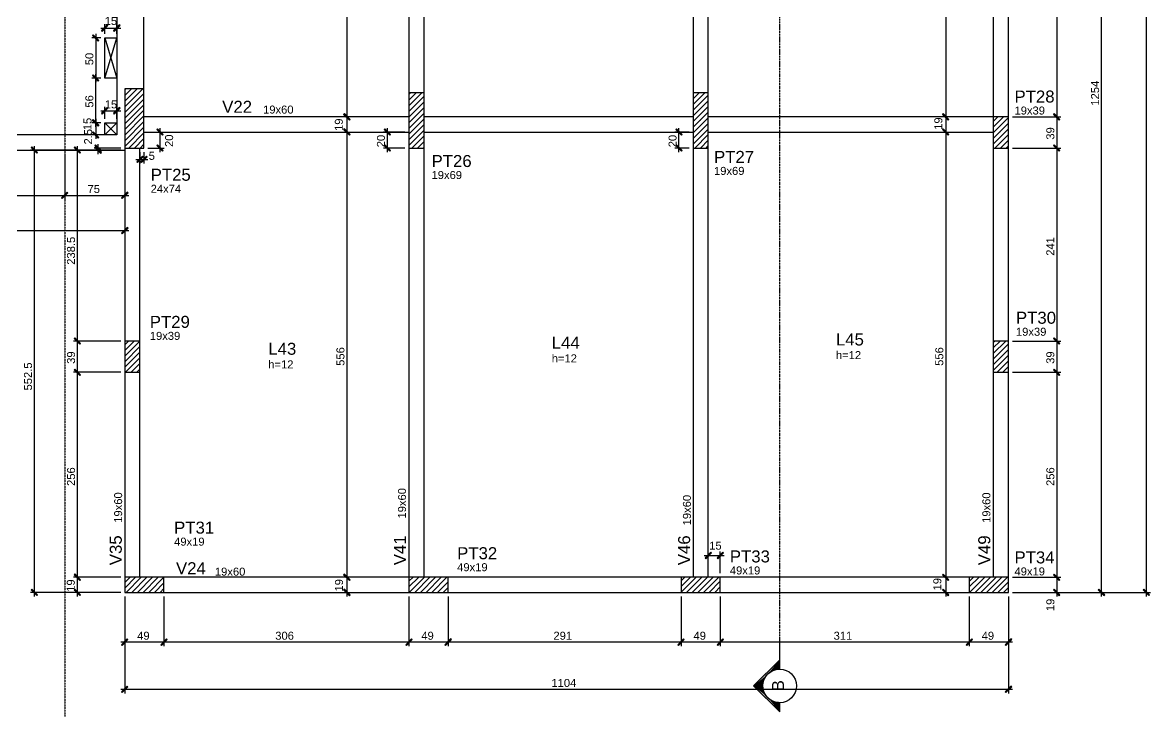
# Model space of a CAD drawing. Extents: x -1789 to 4156, y -3064 to 1391.
# Drawn here: x -84 to 1325, y -2240 to -1373 of the extents above; entities that cross this region are included whole.
import ezdxf

# ---------------------------------------------------------------- set-up
doc = ezdxf.new("R2010")
doc.units = 0
doc.linetypes.add('ESTILO_TQS_0003', pattern=[0.92, 0.3, -0.15, 0.02, -0.15, 0.3])
doc.linetypes.add('ESTILO_TQS_0004', pattern=[1.09, 0.3, -0.15, 0.02, -0.15, 0.02, -0.15, 0.3])
for name, color, linetype in [('1', 1, 'CONTINUOUS'), ('2', 2, 'CONTINUOUS'), ('3', 3, 'CONTINUOUS'), ('4', 4, 'CONTINUOUS'), ('5', 5, 'CONTINUOUS'), ('8', 8, 'CONTINUOUS')]:
    doc.layers.add(name, color=color, linetype=linetype)
doc.styles.add('TQS_ARIAL', font='arial.ttf')

msp = doc.modelspace()

# ---------------------------------------------------------------- linework, layer by layer
at = {"layer": '1', "linetype": 'Continuous'}
for p, q in [((1320.33215, -2090.2197), (1320.33215, 918.2804)), ((1069.5608, -732.7196), (1069.5608, -1496.2196)), ((1264.17045, -2090.2197), (1264.17045, -826.2196)), ((321.42245, -870.2197), (321.42245, -1496.2196)), ((1208.2869, -1210.2195), (1208.2869, -1496.2197)), ((14.0036, -1380.4586), (39.0036, -1380.4586)), ((19.0036, -1387.7196), (19.0036, -1375.4586)), ((34.0036, -1387.7196), (34.0036, -1375.4586)), ((14.0036, -1392.7196), (2.74415, -1392.7196)), ((7.74415, -1387.7196), (7.74415, -1447.7196)), ((19.0036, -1442.7196), (34.0036, -1392.7196)), ((19.0036, -1392.7196), (34.0036, -1442.7196)), ((14.0036, -1442.7196), (2.74415, -1442.7196)), ((14.0036, -1442.7196), (2.74415, -1442.7196)), ((7.74415, -1503.7196), (7.74415, -1437.7196)), ((19.0036, -1493.7196), (19.0036, -1478.73725)), ((34.0036, -1493.7196), (34.0036, -1478.73725)), ((14.0036, -1483.73725), (39.0036, -1483.73725)), ((56.0036, -1493.2196), (56.0036, -1493.2196)), ((321.42245, -1486.2196), (321.42245, -1515.2196)), ((1069.5608, -1486.2196), (1069.5608, -1515.2196)), ((1153.0036, -1491.2197), (1213.2869, -1491.2197)), ((1153.0036, -1491.2197), (1213.2869, -1491.2197)), ((1208.2869, -1486.2197), (1208.2869, -1535.2197)), ((14.0036, -1498.7196), (2.74415, -1498.7196)), ((14.0036, -1498.7196), (2.74415, -1498.7196)), ((7.74415, -1493.7196), (7.74415, -1518.7196)), ((34.0036, -1513.7196), (19.0036, -1498.7196)), ((19.0036, -1513.7196), (34.0036, -1498.7196)), ((88.06575, -1535.2196), (88.06575, -1505.2196)), ((321.42245, -1505.2196), (321.42245, -2071.2197)), ((372.04455, -1535.2197), (372.04455, -1505.2196)), ((408.5036, -1495.7197), (408.5036, -1495.7197)), ((736.35535, -1535.2197), (736.35535, -1505.2196)), ((763.5036, -1495.7197), (763.5036, -1495.7197)), ((1069.5608, -1505.2196), (1069.5608, -2071.2197)), ((14.0036, -1513.7196), (2.74415, -1513.7196)), ((73.0036, -1510.2196), (93.06575, -1510.2196)), ((394.0036, -1510.2196), (367.04455, -1510.2196)), ((749.0036, -1510.2196), (731.35535, -1510.2196)), ((1138.5036, -1510.7197), (1138.5036, -1510.7197)), ((39.0036, -1532.7196), (-73.90365, -1532.7196)), ((-68.90365, -2090.2197), (-68.90365, -1527.7196)), ((39.0036, -1532.7196), (-20.12275, -1532.7196)), ((-15.12275, -1776.2196), (-15.12275, -1527.7196)), ((39.0036, -1530.2196), (5.7582, -1530.2196)), ((39.0036, -1532.7196), (5.7582, -1532.7196)), ((10.7582, -1537.7196), (10.7582, -1525.2196)), ((63.0036, -1535.2196), (63.0036, -1549.38585)), ((68.0036, -1535.2196), (68.0036, -1549.38585)), ((73.0036, -1530.2196), (93.06575, -1530.2196)), ((394.0036, -1530.2197), (367.04455, -1530.2197)), ((749.0036, -1530.2197), (731.35535, -1530.2197)), ((1153.0036, -1530.2197), (1213.2869, -1530.2197)), ((1153.0036, -1530.2197), (1213.2869, -1530.2197)), ((1208.2869, -1525.2197), (1208.2869, -1776.2196)), ((-30.9964, -1537.7196), (-30.9964, -1594.3031)), ((-30.9964, -1537.7196), (-30.9964, -1594.3031)), ((44.0036, -1536.4696), (44.0036, -1594.3031)), ((58.0036, -1544.38585), (73.0036, -1544.38585)), ((-289.4964, -1589.3031), (-25.9964, -1589.3031)), ((-35.9964, -1589.3031), (49.0036, -1589.3031)), ((44.0036, -1594.3031), (44.0036, -1638.3615)), ((-683.4964, -1633.3615), (49.0036, -1633.3615)), ((39.0036, -1771.2196), (-20.12275, -1771.2196)), ((39.0036, -1771.2196), (-20.12275, -1771.2196)), ((-15.12275, -1815.2197), (-15.12275, -1766.2196)), ((1153.0036, -1771.2196), (1213.2869, -1771.2196)), ((1153.0036, -1771.2196), (1213.2869, -1771.2196)), ((1208.2869, -1766.2196), (1208.2869, -1815.2197)), ((53.5036, -1790.71965), (53.5036, -1790.71965)), ((1138.5036, -1790.71965), (1138.5036, -1790.71965)), ((39.0036, -1810.2197), (-20.12275, -1810.2197)), ((39.0036, -1810.2197), (-20.12275, -1810.2197)), ((-15.12275, -2071.2197), (-15.12275, -1805.2197)), ((1153.0036, -1810.2197), (1213.2869, -1810.2197)), ((1153.0036, -1810.2197), (1213.2869, -1810.2197)), ((1208.2869, -1805.2197), (1208.2869, -2071.2197)), ((768.0036, -2039.07055), (793.0036, -2039.07055)), ((773.0036, -2061.2197), (773.0036, -2034.07055)), ((788.0036, -2061.2197), (788.0036, -2034.07055)), ((39.0036, -2066.2197), (-20.12275, -2066.2197)), ((39.0036, -2066.2197), (-20.12275, -2066.2197)), ((-15.12275, -2090.2197), (-15.12275, -2061.2197)), ((321.42245, -2061.2197), (321.42245, -2090.2197)), ((1069.5608, -2061.2197), (1069.5608, -2090.2197)), ((1153.0036, -2066.2197), (1213.2869, -2066.2197)), ((1153.0036, -2066.2197), (1213.2869, -2066.2197)), ((1208.2869, -2061.2197), (1208.2869, -2090.2197)), ((34.0036, -2085.2197), (-73.90365, -2085.2197)), ((39.0036, -2085.2197), (-20.12275, -2085.2197)), ((68.5036, -2075.7197), (68.5036, -2075.7197)), ((423.5036, -2075.7197), (423.5036, -2075.7197)), ((763.5036, -2075.7197), (763.5036, -2075.7197)), ((1123.5036, -2075.7197), (1123.5036, -2075.7197)), ((1153.0036, -2085.2197), (1213.2869, -2085.2197)), ((1153.0036, -2085.2197), (1269.17045, -2085.2197)), ((1153.0036, -2085.2197), (1325.33215, -2085.2197)), ((44.0036, -2090.2197), (44.0036, -2152.29385)), ((44.0036, -2090.2197), (44.0036, -2211.2629)), ((93.0036, -2090.2197), (93.0036, -2152.29385)), ((93.0036, -2090.2197), (93.0036, -2152.29385)), ((399.0036, -2090.2197), (399.0036, -2152.29385)), ((399.0036, -2090.2197), (399.0036, -2152.29385)), ((448.0036, -2090.2197), (448.0036, -2152.29385)), ((448.0036, -2090.2197), (448.0036, -2152.29385)), ((739.0036, -2090.2197), (739.0036, -2152.29385)), ((739.0036, -2090.2197), (739.0036, -2152.29385)), ((788.0036, -2090.2197), (788.0036, -2152.29385)), ((788.0036, -2090.2197), (788.0036, -2152.29385)), ((1099.0036, -2090.2197), (1099.0036, -2152.29385)), ((1099.0036, -2090.2197), (1099.0036, -2152.29385)), ((1148.0036, -2090.2197), (1148.0036, -2152.29385)), ((1148.0036, -2090.2197), (1148.0036, -2211.2629)), ((98.0036, -2147.29385), (39.0036, -2147.29385)), ((404.0036, -2147.29385), (88.0036, -2147.29385)), ((453.0036, -2147.29385), (394.0036, -2147.29385)), ((744.0036, -2147.29385), (443.0036, -2147.29385)), ((793.0036, -2147.29385), (734.0036, -2147.29385)), ((1104.0036, -2147.29385), (783.0036, -2147.29385)), ((1153.0036, -2147.29385), (1094.0036, -2147.29385)), ((1153.0036, -2206.2629), (39.0036, -2206.2629))]:
    msp.add_line(p, q, dxfattribs=at)
for points in [[(15.90945, -1384.43665), (23.05475, -1377.29135), (22.17085, -1376.40745), (15.02555, -1383.55275), (15.90945, -1384.43665)], [(30.90945, -1384.43665), (38.05475, -1377.29135), (37.17085, -1376.40745), (30.02555, -1383.55275), (30.90945, -1384.43665)], [(3.7661, -1389.62545), (10.9114, -1396.77075), (11.7953, -1395.88685), (4.65, -1388.74155), (3.7661, -1389.62545)], [(11.72215, -1445.81375), (4.5769, -1438.66845), (3.693, -1439.55235), (10.8383, -1446.69765), (11.72215, -1445.81375)], [(3.7661, -1439.62545), (10.9114, -1446.77075), (11.7953, -1445.88685), (4.65, -1438.74155), (3.7661, -1439.62545)], [(15.90945, -1487.7153), (23.05475, -1480.57), (22.17085, -1479.6861), (15.02555, -1486.8314), (15.90945, -1487.7153)], [(30.90945, -1487.7153), (38.05475, -1480.57), (37.17085, -1479.6861), (30.02555, -1486.8314), (30.90945, -1487.7153)], [(317.4444, -1488.12545), (324.5897, -1495.27075), (325.47355, -1494.38685), (318.3283, -1487.24155), (317.4444, -1488.12545)], [(317.4444, -1488.12545), (324.5897, -1495.27075), (325.47355, -1494.38685), (318.3283, -1487.24155), (317.4444, -1488.12545)], [(1065.58275, -1488.12545), (1072.72805, -1495.27075), (1073.61195, -1494.38685), (1066.46665, -1487.24155), (1065.58275, -1488.12545)], [(1065.58275, -1488.12545), (1072.72805, -1495.27075), (1073.61195, -1494.38685), (1066.46665, -1487.24155), (1065.58275, -1488.12545)], [(1204.30885, -1488.12555), (1211.45415, -1495.2708), (1212.338, -1494.38695), (1205.19275, -1487.24165), (1204.30885, -1488.12555)], [(1204.30885, -1488.12555), (1211.45415, -1495.2708), (1212.338, -1494.38695), (1205.19275, -1487.24165), (1204.30885, -1488.12555)], [(11.72215, -1501.81375), (4.5769, -1494.66845), (3.693, -1495.55235), (10.8383, -1502.69765), (11.72215, -1501.81375)], [(3.7661, -1495.62545), (10.9114, -1502.77075), (11.7953, -1501.88685), (4.65, -1494.74155), (3.7661, -1495.62545)], [(92.04375, -1513.31375), (84.8985, -1506.16845), (84.0146, -1507.05235), (91.1599, -1514.19765), (92.04375, -1513.31375)], [(317.4444, -1507.12545), (324.5897, -1514.27075), (325.47355, -1513.38685), (318.3283, -1506.24155), (317.4444, -1507.12545)], [(317.4444, -1507.12545), (324.5897, -1514.27075), (325.47355, -1513.38685), (318.3283, -1506.24155), (317.4444, -1507.12545)], [(376.0226, -1513.31375), (368.8773, -1506.16845), (367.9934, -1507.05235), (375.1387, -1514.19765), (376.0226, -1513.31375)], [(740.3334, -1513.31375), (733.1881, -1506.16845), (732.30425, -1507.05235), (739.4495, -1514.19765), (740.3334, -1513.31375)], [(1065.58275, -1507.12545), (1072.72805, -1514.27075), (1073.61195, -1513.38685), (1066.46665, -1506.24155), (1065.58275, -1507.12545)], [(1065.58275, -1507.12545), (1072.72805, -1514.27075), (1073.61195, -1513.38685), (1066.46665, -1506.24155), (1065.58275, -1507.12545)], [(3.7661, -1510.62545), (10.9114, -1517.77075), (11.7953, -1516.88685), (4.65, -1509.74155), (3.7661, -1510.62545)], [(-64.9256, -1535.81375), (-72.0709, -1528.66845), (-72.9548, -1529.55235), (-65.8095, -1536.69765), (-64.9256, -1535.81375)], [(-11.1447, -1535.81375), (-18.29, -1528.66845), (-19.1739, -1529.55235), (-12.0286, -1536.69765), (-11.1447, -1535.81375)], [(14.73625, -1533.31375), (7.59095, -1526.16845), (6.70705, -1527.05235), (13.85235, -1534.19765), (14.73625, -1533.31375)], [(14.73625, -1535.81375), (7.59095, -1528.66845), (6.70705, -1529.55235), (13.85235, -1536.69765), (14.73625, -1535.81375)], [(92.04375, -1533.31375), (84.8985, -1526.16845), (84.0146, -1527.05235), (91.1599, -1534.19765), (92.04375, -1533.31375)], [(376.0226, -1533.3138), (368.8773, -1526.16855), (367.9934, -1527.05245), (375.1387, -1534.1977), (376.0226, -1533.3138)], [(740.3334, -1533.3138), (733.1881, -1526.16855), (732.30425, -1527.05245), (739.4495, -1534.1977), (740.3334, -1533.3138)], [(1204.30885, -1527.12555), (1211.45415, -1534.2708), (1212.338, -1533.38695), (1205.19275, -1526.24165), (1204.30885, -1527.12555)], [(1204.30885, -1527.12555), (1211.45415, -1534.2708), (1212.338, -1533.38695), (1205.19275, -1526.24165), (1204.30885, -1527.12555)], [(59.90945, -1548.3639), (67.05475, -1541.2186), (66.17085, -1540.33475), (59.02555, -1547.48), (59.90945, -1548.3639)], [(64.90945, -1548.3639), (72.05475, -1541.2186), (71.17085, -1540.33475), (64.02555, -1547.48), (64.90945, -1548.3639)], [(-34.09055, -1593.28115), (-26.94525, -1586.1359), (-27.82915, -1585.252), (-34.97445, -1592.39725), (-34.09055, -1593.28115)], [(-34.09055, -1593.28115), (-26.94525, -1586.1359), (-27.82915, -1585.252), (-34.97445, -1592.39725), (-34.09055, -1593.28115)], [(40.90945, -1593.28115), (48.05475, -1586.1359), (47.17085, -1585.252), (40.02555, -1592.39725), (40.90945, -1593.28115)], [(40.90945, -1637.33955), (48.05475, -1630.19425), (47.17085, -1629.3104), (40.02555, -1636.45565), (40.90945, -1637.33955)], [(-11.1447, -1774.31375), (-18.29, -1767.16845), (-19.1739, -1768.05235), (-12.0286, -1775.19765), (-11.1447, -1774.31375)], [(-11.1447, -1774.31375), (-18.29, -1767.16845), (-19.1739, -1768.05235), (-12.0286, -1775.19765), (-11.1447, -1774.31375)], [(1204.30885, -1768.12545), (1211.45415, -1775.27075), (1212.338, -1774.38685), (1205.19275, -1767.24155), (1204.30885, -1768.12545)], [(1204.30885, -1768.12545), (1211.45415, -1775.27075), (1212.338, -1774.38685), (1205.19275, -1767.24155), (1204.30885, -1768.12545)], [(-11.1447, -1813.3138), (-18.29, -1806.16855), (-19.1739, -1807.05245), (-12.0286, -1814.1977), (-11.1447, -1813.3138)], [(-11.1447, -1813.3138), (-18.29, -1806.16855), (-19.1739, -1807.05245), (-12.0286, -1814.1977), (-11.1447, -1813.3138)], [(1204.30885, -1807.12555), (1211.45415, -1814.2708), (1212.338, -1813.38695), (1205.19275, -1806.24165), (1204.30885, -1807.12555)], [(1204.30885, -1807.12555), (1211.45415, -1814.2708), (1212.338, -1813.38695), (1205.19275, -1806.24165), (1204.30885, -1807.12555)], [(769.90945, -2043.04855), (777.05475, -2035.9033), (776.17085, -2035.0194), (769.02555, -2042.1647), (769.90945, -2043.04855)], [(784.90945, -2043.04855), (792.05475, -2035.9033), (791.17085, -2035.0194), (784.02555, -2042.1647), (784.90945, -2043.04855)], [(-11.1447, -2069.3138), (-18.29, -2062.16855), (-19.1739, -2063.05245), (-12.0286, -2070.1977), (-11.1447, -2069.3138)], [(-11.1447, -2069.3138), (-18.29, -2062.16855), (-19.1739, -2063.05245), (-12.0286, -2070.1977), (-11.1447, -2069.3138)], [(317.4444, -2063.12555), (324.5897, -2070.2708), (325.47355, -2069.38695), (318.3283, -2062.24165), (317.4444, -2063.12555)], [(317.4444, -2063.12555), (324.5897, -2070.2708), (325.47355, -2069.38695), (318.3283, -2062.24165), (317.4444, -2063.12555)], [(1065.58275, -2063.12555), (1072.72805, -2070.2708), (1073.61195, -2069.38695), (1066.46665, -2062.24165), (1065.58275, -2063.12555)], [(1065.58275, -2063.12555), (1072.72805, -2070.2708), (1073.61195, -2069.38695), (1066.46665, -2062.24165), (1065.58275, -2063.12555)], [(1204.30885, -2063.12555), (1211.45415, -2070.2708), (1212.338, -2069.38695), (1205.19275, -2062.24165), (1204.30885, -2063.12555)], [(1204.30885, -2063.12555), (1211.45415, -2070.2708), (1212.338, -2069.38695), (1205.19275, -2062.24165), (1204.30885, -2063.12555)], [(-64.9256, -2088.3138), (-72.0709, -2081.16855), (-72.9548, -2082.05245), (-65.8095, -2089.1977), (-64.9256, -2088.3138)], [(-11.1447, -2088.3138), (-18.29, -2081.16855), (-19.1739, -2082.05245), (-12.0286, -2089.1977), (-11.1447, -2088.3138)], [(317.4444, -2082.12555), (324.5897, -2089.2708), (325.47355, -2088.38695), (318.3283, -2081.24165), (317.4444, -2082.12555)], [(1065.58275, -2082.12555), (1072.72805, -2089.2708), (1073.61195, -2088.38695), (1066.46665, -2081.24165), (1065.58275, -2082.12555)], [(1204.30885, -2082.12555), (1211.45415, -2089.2708), (1212.338, -2088.38695), (1205.19275, -2081.24165), (1204.30885, -2082.12555)], [(1268.1485, -2088.3138), (1261.0032, -2081.16855), (1260.1193, -2082.05245), (1267.2646, -2089.1977), (1268.1485, -2088.3138)], [(1324.31015, -2088.3138), (1317.1649, -2081.16855), (1316.281, -2082.05245), (1323.4263, -2089.1977), (1324.31015, -2088.3138)], [(47.09775, -2143.31585), (39.95245, -2150.4611), (40.83635, -2151.345), (47.98165, -2144.19975), (47.09775, -2143.31585)], [(96.09775, -2143.31585), (88.95245, -2150.4611), (89.83635, -2151.345), (96.98165, -2144.19975), (96.09775, -2143.31585)], [(96.09775, -2143.31585), (88.95245, -2150.4611), (89.83635, -2151.345), (96.98165, -2144.19975), (96.09775, -2143.31585)], [(402.09775, -2143.31585), (394.95245, -2150.4611), (395.83635, -2151.345), (402.98165, -2144.19975), (402.09775, -2143.31585)], [(402.09775, -2143.31585), (394.95245, -2150.4611), (395.83635, -2151.345), (402.98165, -2144.19975), (402.09775, -2143.31585)], [(451.09775, -2143.31585), (443.95245, -2150.4611), (444.83635, -2151.345), (451.98165, -2144.19975), (451.09775, -2143.31585)], [(451.09775, -2143.31585), (443.95245, -2150.4611), (444.83635, -2151.345), (451.98165, -2144.19975), (451.09775, -2143.31585)], [(742.09775, -2143.31585), (734.95245, -2150.4611), (735.83635, -2151.345), (742.98165, -2144.19975), (742.09775, -2143.31585)], [(742.09775, -2143.31585), (734.95245, -2150.4611), (735.83635, -2151.345), (742.98165, -2144.19975), (742.09775, -2143.31585)], [(791.09775, -2143.31585), (783.95245, -2150.4611), (784.83635, -2151.345), (791.98165, -2144.19975), (791.09775, -2143.31585)], [(791.09775, -2143.31585), (783.95245, -2150.4611), (784.83635, -2151.345), (791.98165, -2144.19975), (791.09775, -2143.31585)], [(1102.09775, -2143.31585), (1094.95245, -2150.4611), (1095.83635, -2151.345), (1102.98165, -2144.19975), (1102.09775, -2143.31585)], [(1102.09775, -2143.31585), (1094.95245, -2150.4611), (1095.83635, -2151.345), (1102.98165, -2144.19975), (1102.09775, -2143.31585)], [(1151.09775, -2143.31585), (1143.95245, -2150.4611), (1144.83635, -2151.345), (1151.98165, -2144.19975), (1151.09775, -2143.31585)], [(862.1968, -2169.38425), (829.39405, -2201.9157), (862.1968, -2234.4471), (862.1968, -2222.91435), (860.57145, -2222.85135), (858.74125, -2222.62805), (856.7772, -2222.2029), (854.81845, -2221.57535), (853.05285, -2220.8189), (851.303, -2219.86755), (849.82595, -2218.88345), (848.35615, -2217.70745), (847.0789, -2216.48935), (845.50415, -2214.65535), (844.08435, -2212.5403), (843.25235, -2210.97385), (842.4182, -2208.96905), (841.76145, -2206.7468), (841.3264, -2204.2331), (841.19915, -2202.12065), (841.2558, -2200.36085), (841.5808, -2197.9253), (842.08925, -2195.86345), (842.9088, -2193.61405), (843.8623, -2191.67905), (844.97325, -2189.9035), (846.213, -2188.2973), (847.77015, -2186.6574), (849.71905, -2185.02635), (851.5983, -2183.78795), (853.67715, -2182.723), (855.65115, -2181.9633), (857.3555, -2181.48275), (859.13475, -2181.1415), (860.93465, -2180.955), (862.1968, -2180.917), (862.1968, -2169.38425)], [(47.09775, -2202.2849), (39.95245, -2209.43015), (40.83635, -2210.31405), (47.98165, -2203.16875), (47.09775, -2202.2849)], [(1151.09775, -2202.2849), (1143.95245, -2209.43015), (1144.83635, -2210.31405), (1151.98165, -2203.16875), (1151.09775, -2202.2849)]]:
    msp.add_lwpolyline(points, dxfattribs=at)
for points in [[(15.90945, -1384.43665), (22.17085, -1376.40745), (15.02555, -1383.55275)], [(15.90945, -1384.43665), (23.05475, -1377.29135), (22.17085, -1376.40745)], [(30.90945, -1384.43665), (37.17085, -1376.40745), (30.02555, -1383.55275)], [(30.90945, -1384.43665), (38.05475, -1377.29135), (37.17085, -1376.40745)], [(3.7661, -1389.62545), (11.7953, -1395.88685), (4.65, -1388.74155)], [(3.7661, -1389.62545), (4.65, -1388.74155), (3.7661, -1389.62545)], [(3.7661, -1389.62545), (10.9114, -1396.77075), (11.7953, -1395.88685)], [(15.90945, -1384.43665), (15.02555, -1383.55275), (15.90945, -1384.43665)], [(30.90945, -1384.43665), (30.02555, -1383.55275), (30.90945, -1384.43665)], [(11.72215, -1445.81375), (4.5769, -1438.66845), (3.693, -1439.55235)], [(11.72215, -1445.81375), (3.693, -1439.55235), (10.8383, -1446.69765)], [(3.7661, -1439.62545), (11.7953, -1445.88685), (4.65, -1438.74155)], [(3.7661, -1439.62545), (4.65, -1438.74155), (3.7661, -1439.62545)], [(3.7661, -1439.62545), (10.9114, -1446.77075), (11.7953, -1445.88685)], [(11.72215, -1445.81375), (10.8383, -1446.69765), (11.72215, -1445.81375)], [(15.90945, -1487.7153), (22.17085, -1479.6861), (15.02555, -1486.8314)], [(15.90945, -1487.7153), (15.02555, -1486.8314), (15.90945, -1487.7153)], [(15.90945, -1487.7153), (23.05475, -1480.57), (22.17085, -1479.6861)], [(30.90945, -1487.7153), (37.17085, -1479.6861), (30.02555, -1486.8314)], [(30.90945, -1487.7153), (30.02555, -1486.8314), (30.90945, -1487.7153)], [(30.90945, -1487.7153), (38.05475, -1480.57), (37.17085, -1479.6861)], [(317.4444, -1488.12545), (325.47355, -1494.38685), (318.3283, -1487.24155)], [(317.4444, -1488.12545), (318.3283, -1487.24155), (317.4444, -1488.12545)], [(317.4444, -1488.12545), (325.47355, -1494.38685), (318.3283, -1487.24155)], [(317.4444, -1488.12545), (318.3283, -1487.24155), (317.4444, -1488.12545)], [(317.4444, -1488.12545), (324.5897, -1495.27075), (325.47355, -1494.38685)], [(317.4444, -1488.12545), (324.5897, -1495.27075), (325.47355, -1494.38685)], [(1065.58275, -1488.12545), (1073.61195, -1494.38685), (1066.46665, -1487.24155)], [(1065.58275, -1488.12545), (1066.46665, -1487.24155), (1065.58275, -1488.12545)], [(1065.58275, -1488.12545), (1073.61195, -1494.38685), (1066.46665, -1487.24155)], [(1065.58275, -1488.12545), (1066.46665, -1487.24155), (1065.58275, -1488.12545)], [(1065.58275, -1488.12545), (1072.72805, -1495.27075), (1073.61195, -1494.38685)], [(1065.58275, -1488.12545), (1072.72805, -1495.27075), (1073.61195, -1494.38685)], [(1204.30885, -1488.12555), (1212.338, -1494.38695), (1205.19275, -1487.24165)], [(1204.30885, -1488.12555), (1205.19275, -1487.24165), (1204.30885, -1488.12555)], [(1204.30885, -1488.12555), (1212.338, -1494.38695), (1205.19275, -1487.24165)], [(1204.30885, -1488.12555), (1205.19275, -1487.24165), (1204.30885, -1488.12555)], [(1204.30885, -1488.12555), (1211.45415, -1495.2708), (1212.338, -1494.38695)], [(1204.30885, -1488.12555), (1211.45415, -1495.2708), (1212.338, -1494.38695)], [(11.72215, -1501.81375), (4.5769, -1494.66845), (3.693, -1495.55235)], [(11.72215, -1501.81375), (3.693, -1495.55235), (10.8383, -1502.69765)], [(3.7661, -1495.62545), (11.7953, -1501.88685), (4.65, -1494.74155)], [(3.7661, -1495.62545), (4.65, -1494.74155), (3.7661, -1495.62545)], [(3.7661, -1495.62545), (10.9114, -1502.77075), (11.7953, -1501.88685)], [(11.72215, -1501.81375), (10.8383, -1502.69765), (11.72215, -1501.81375)], [(92.04375, -1513.31375), (84.8985, -1506.16845), (84.0146, -1507.05235)], [(92.04375, -1513.31375), (84.0146, -1507.05235), (91.1599, -1514.19765)], [(317.4444, -1507.12545), (325.47355, -1513.38685), (318.3283, -1506.24155)], [(317.4444, -1507.12545), (318.3283, -1506.24155), (317.4444, -1507.12545)], [(317.4444, -1507.12545), (325.47355, -1513.38685), (318.3283, -1506.24155)], [(317.4444, -1507.12545), (318.3283, -1506.24155), (317.4444, -1507.12545)], [(317.4444, -1507.12545), (324.5897, -1514.27075), (325.47355, -1513.38685)], [(317.4444, -1507.12545), (324.5897, -1514.27075), (325.47355, -1513.38685)], [(376.0226, -1513.31375), (368.8773, -1506.16845), (367.9934, -1507.05235)], [(376.0226, -1513.31375), (367.9934, -1507.05235), (375.1387, -1514.19765)], [(740.3334, -1513.31375), (733.1881, -1506.16845), (732.30425, -1507.05235)], [(740.3334, -1513.31375), (732.30425, -1507.05235), (739.4495, -1514.19765)], [(1065.58275, -1507.12545), (1073.61195, -1513.38685), (1066.46665, -1506.24155)], [(1065.58275, -1507.12545), (1066.46665, -1506.24155), (1065.58275, -1507.12545)], [(1065.58275, -1507.12545), (1073.61195, -1513.38685), (1066.46665, -1506.24155)], [(1065.58275, -1507.12545), (1066.46665, -1506.24155), (1065.58275, -1507.12545)], [(1065.58275, -1507.12545), (1072.72805, -1514.27075), (1073.61195, -1513.38685)], [(1065.58275, -1507.12545), (1072.72805, -1514.27075), (1073.61195, -1513.38685)], [(3.7661, -1510.62545), (11.7953, -1516.88685), (4.65, -1509.74155)], [(3.7661, -1510.62545), (4.65, -1509.74155), (3.7661, -1510.62545)], [(3.7661, -1510.62545), (10.9114, -1517.77075), (11.7953, -1516.88685)], [(92.04375, -1513.31375), (91.1599, -1514.19765), (92.04375, -1513.31375)], [(376.0226, -1513.31375), (375.1387, -1514.19765), (376.0226, -1513.31375)], [(740.3334, -1513.31375), (739.4495, -1514.19765), (740.3334, -1513.31375)], [(-64.9256, -1535.81375), (-72.0709, -1528.66845), (-72.9548, -1529.55235)], [(-64.9256, -1535.81375), (-72.9548, -1529.55235), (-65.8095, -1536.69765)], [(-64.9256, -1535.81375), (-65.8095, -1536.69765), (-64.9256, -1535.81375)], [(-11.1447, -1535.81375), (-18.29, -1528.66845), (-19.1739, -1529.55235)], [(-11.1447, -1535.81375), (-19.1739, -1529.55235), (-12.0286, -1536.69765)], [(-11.1447, -1535.81375), (-12.0286, -1536.69765), (-11.1447, -1535.81375)], [(14.73625, -1533.31375), (7.59095, -1526.16845), (6.70705, -1527.05235)], [(14.73625, -1533.31375), (6.70705, -1527.05235), (13.85235, -1534.19765)], [(14.73625, -1535.81375), (7.59095, -1528.66845), (6.70705, -1529.55235)], [(14.73625, -1535.81375), (6.70705, -1529.55235), (13.85235, -1536.69765)], [(14.73625, -1533.31375), (13.85235, -1534.19765), (14.73625, -1533.31375)], [(14.73625, -1535.81375), (13.85235, -1536.69765), (14.73625, -1535.81375)], [(92.04375, -1533.31375), (84.8985, -1526.16845), (84.0146, -1527.05235)], [(92.04375, -1533.31375), (84.0146, -1527.05235), (91.1599, -1534.19765)], [(92.04375, -1533.31375), (91.1599, -1534.19765), (92.04375, -1533.31375)], [(376.0226, -1533.3138), (368.8773, -1526.16855), (367.9934, -1527.05245)], [(376.0226, -1533.3138), (367.9934, -1527.05245), (375.1387, -1534.1977)], [(376.0226, -1533.3138), (375.1387, -1534.1977), (376.0226, -1533.3138)], [(740.3334, -1533.3138), (733.1881, -1526.16855), (732.30425, -1527.05245)], [(740.3334, -1533.3138), (732.30425, -1527.05245), (739.4495, -1534.1977)], [(740.3334, -1533.3138), (739.4495, -1534.1977), (740.3334, -1533.3138)], [(1204.30885, -1527.12555), (1212.338, -1533.38695), (1205.19275, -1526.24165)], [(1204.30885, -1527.12555), (1205.19275, -1526.24165), (1204.30885, -1527.12555)], [(1204.30885, -1527.12555), (1212.338, -1533.38695), (1205.19275, -1526.24165)], [(1204.30885, -1527.12555), (1205.19275, -1526.24165), (1204.30885, -1527.12555)], [(1204.30885, -1527.12555), (1211.45415, -1534.2708), (1212.338, -1533.38695)], [(1204.30885, -1527.12555), (1211.45415, -1534.2708), (1212.338, -1533.38695)], [(59.90945, -1548.3639), (66.17085, -1540.33475), (59.02555, -1547.48)], [(59.90945, -1548.3639), (59.02555, -1547.48), (59.90945, -1548.3639)], [(59.90945, -1548.3639), (67.05475, -1541.2186), (66.17085, -1540.33475)], [(64.90945, -1548.3639), (71.17085, -1540.33475), (64.02555, -1547.48)], [(64.90945, -1548.3639), (64.02555, -1547.48), (64.90945, -1548.3639)], [(64.90945, -1548.3639), (72.05475, -1541.2186), (71.17085, -1540.33475)], [(-34.09055, -1593.28115), (-27.82915, -1585.252), (-34.97445, -1592.39725)], [(-34.09055, -1593.28115), (-27.82915, -1585.252), (-34.97445, -1592.39725)], [(-34.09055, -1593.28115), (-26.94525, -1586.1359), (-27.82915, -1585.252)], [(-34.09055, -1593.28115), (-26.94525, -1586.1359), (-27.82915, -1585.252)], [(40.90945, -1593.28115), (47.17085, -1585.252), (40.02555, -1592.39725)], [(40.90945, -1593.28115), (48.05475, -1586.1359), (47.17085, -1585.252)], [(-34.09055, -1593.28115), (-34.97445, -1592.39725), (-34.09055, -1593.28115)], [(-34.09055, -1593.28115), (-34.97445, -1592.39725), (-34.09055, -1593.28115)], [(40.90945, -1593.28115), (40.02555, -1592.39725), (40.90945, -1593.28115)], [(40.90945, -1637.33955), (47.17085, -1629.3104), (40.02555, -1636.45565)], [(40.90945, -1637.33955), (48.05475, -1630.19425), (47.17085, -1629.3104)], [(40.90945, -1637.33955), (40.02555, -1636.45565), (40.90945, -1637.33955)], [(-11.1447, -1774.31375), (-18.29, -1767.16845), (-19.1739, -1768.05235)], [(-11.1447, -1774.31375), (-18.29, -1767.16845), (-19.1739, -1768.05235)], [(-11.1447, -1774.31375), (-19.1739, -1768.05235), (-12.0286, -1775.19765)], [(-11.1447, -1774.31375), (-19.1739, -1768.05235), (-12.0286, -1775.19765)], [(-11.1447, -1774.31375), (-12.0286, -1775.19765), (-11.1447, -1774.31375)], [(-11.1447, -1774.31375), (-12.0286, -1775.19765), (-11.1447, -1774.31375)], [(1204.30885, -1768.12545), (1212.338, -1774.38685), (1205.19275, -1767.24155)], [(1204.30885, -1768.12545), (1205.19275, -1767.24155), (1204.30885, -1768.12545)], [(1204.30885, -1768.12545), (1212.338, -1774.38685), (1205.19275, -1767.24155)], [(1204.30885, -1768.12545), (1205.19275, -1767.24155), (1204.30885, -1768.12545)], [(1204.30885, -1768.12545), (1211.45415, -1775.27075), (1212.338, -1774.38685)], [(1204.30885, -1768.12545), (1211.45415, -1775.27075), (1212.338, -1774.38685)], [(-11.1447, -1813.3138), (-18.29, -1806.16855), (-19.1739, -1807.05245)], [(-11.1447, -1813.3138), (-18.29, -1806.16855), (-19.1739, -1807.05245)], [(-11.1447, -1813.3138), (-19.1739, -1807.05245), (-12.0286, -1814.1977)], [(-11.1447, -1813.3138), (-19.1739, -1807.05245), (-12.0286, -1814.1977)], [(-11.1447, -1813.3138), (-12.0286, -1814.1977), (-11.1447, -1813.3138)], [(-11.1447, -1813.3138), (-12.0286, -1814.1977), (-11.1447, -1813.3138)], [(1204.30885, -1807.12555), (1212.338, -1813.38695), (1205.19275, -1806.24165)], [(1204.30885, -1807.12555), (1205.19275, -1806.24165), (1204.30885, -1807.12555)], [(1204.30885, -1807.12555), (1212.338, -1813.38695), (1205.19275, -1806.24165)], [(1204.30885, -1807.12555), (1205.19275, -1806.24165), (1204.30885, -1807.12555)], [(1204.30885, -1807.12555), (1211.45415, -1814.2708), (1212.338, -1813.38695)], [(1204.30885, -1807.12555), (1211.45415, -1814.2708), (1212.338, -1813.38695)], [(769.90945, -2043.04855), (776.17085, -2035.0194), (769.02555, -2042.1647)], [(769.90945, -2043.04855), (769.02555, -2042.1647), (769.90945, -2043.04855)], [(769.90945, -2043.04855), (777.05475, -2035.9033), (776.17085, -2035.0194)], [(784.90945, -2043.04855), (791.17085, -2035.0194), (784.02555, -2042.1647)], [(784.90945, -2043.04855), (784.02555, -2042.1647), (784.90945, -2043.04855)], [(784.90945, -2043.04855), (792.05475, -2035.9033), (791.17085, -2035.0194)], [(-11.1447, -2069.3138), (-18.29, -2062.16855), (-19.1739, -2063.05245)], [(-11.1447, -2069.3138), (-18.29, -2062.16855), (-19.1739, -2063.05245)], [(-11.1447, -2069.3138), (-19.1739, -2063.05245), (-12.0286, -2070.1977)], [(-11.1447, -2069.3138), (-19.1739, -2063.05245), (-12.0286, -2070.1977)], [(-11.1447, -2069.3138), (-12.0286, -2070.1977), (-11.1447, -2069.3138)], [(-11.1447, -2069.3138), (-12.0286, -2070.1977), (-11.1447, -2069.3138)], [(317.4444, -2063.12555), (325.47355, -2069.38695), (318.3283, -2062.24165)], [(317.4444, -2063.12555), (318.3283, -2062.24165), (317.4444, -2063.12555)], [(317.4444, -2063.12555), (325.47355, -2069.38695), (318.3283, -2062.24165)], [(317.4444, -2063.12555), (318.3283, -2062.24165), (317.4444, -2063.12555)], [(317.4444, -2063.12555), (324.5897, -2070.2708), (325.47355, -2069.38695)], [(317.4444, -2063.12555), (324.5897, -2070.2708), (325.47355, -2069.38695)], [(1065.58275, -2063.12555), (1073.61195, -2069.38695), (1066.46665, -2062.24165)], [(1065.58275, -2063.12555), (1066.46665, -2062.24165), (1065.58275, -2063.12555)], [(1065.58275, -2063.12555), (1073.61195, -2069.38695), (1066.46665, -2062.24165)], [(1065.58275, -2063.12555), (1066.46665, -2062.24165), (1065.58275, -2063.12555)], [(1065.58275, -2063.12555), (1072.72805, -2070.2708), (1073.61195, -2069.38695)], [(1065.58275, -2063.12555), (1072.72805, -2070.2708), (1073.61195, -2069.38695)], [(1204.30885, -2063.12555), (1212.338, -2069.38695), (1205.19275, -2062.24165)], [(1204.30885, -2063.12555), (1205.19275, -2062.24165), (1204.30885, -2063.12555)], [(1204.30885, -2063.12555), (1212.338, -2069.38695), (1205.19275, -2062.24165)], [(1204.30885, -2063.12555), (1205.19275, -2062.24165), (1204.30885, -2063.12555)], [(1204.30885, -2063.12555), (1211.45415, -2070.2708), (1212.338, -2069.38695)], [(1204.30885, -2063.12555), (1211.45415, -2070.2708), (1212.338, -2069.38695)], [(-64.9256, -2088.3138), (-72.0709, -2081.16855), (-72.9548, -2082.05245)], [(-64.9256, -2088.3138), (-72.9548, -2082.05245), (-65.8095, -2089.1977)], [(-11.1447, -2088.3138), (-18.29, -2081.16855), (-19.1739, -2082.05245)], [(-11.1447, -2088.3138), (-19.1739, -2082.05245), (-12.0286, -2089.1977)], [(317.4444, -2082.12555), (325.47355, -2088.38695), (318.3283, -2081.24165)], [(317.4444, -2082.12555), (318.3283, -2081.24165), (317.4444, -2082.12555)], [(317.4444, -2082.12555), (324.5897, -2089.2708), (325.47355, -2088.38695)], [(1065.58275, -2082.12555), (1073.61195, -2088.38695), (1066.46665, -2081.24165)], [(1065.58275, -2082.12555), (1066.46665, -2081.24165), (1065.58275, -2082.12555)], [(1065.58275, -2082.12555), (1072.72805, -2089.2708), (1073.61195, -2088.38695)], [(1204.30885, -2082.12555), (1212.338, -2088.38695), (1205.19275, -2081.24165)], [(1204.30885, -2082.12555), (1205.19275, -2081.24165), (1204.30885, -2082.12555)], [(1204.30885, -2082.12555), (1211.45415, -2089.2708), (1212.338, -2088.38695)], [(1268.1485, -2088.3138), (1261.0032, -2081.16855), (1260.1193, -2082.05245)], [(1268.1485, -2088.3138), (1260.1193, -2082.05245), (1267.2646, -2089.1977)], [(1324.31015, -2088.3138), (1317.1649, -2081.16855), (1316.281, -2082.05245)], [(1324.31015, -2088.3138), (1316.281, -2082.05245), (1323.4263, -2089.1977)], [(-64.9256, -2088.3138), (-65.8095, -2089.1977), (-64.9256, -2088.3138)], [(-11.1447, -2088.3138), (-12.0286, -2089.1977), (-11.1447, -2088.3138)], [(1268.1485, -2088.3138), (1267.2646, -2089.1977), (1268.1485, -2088.3138)], [(1324.31015, -2088.3138), (1323.4263, -2089.1977), (1324.31015, -2088.3138)], [(47.09775, -2143.31585), (39.95245, -2150.4611), (40.83635, -2151.345)], [(47.09775, -2143.31585), (40.83635, -2151.345), (47.98165, -2144.19975)], [(47.09775, -2143.31585), (47.98165, -2144.19975), (47.09775, -2143.31585)], [(96.09775, -2143.31585), (88.95245, -2150.4611), (89.83635, -2151.345)], [(96.09775, -2143.31585), (88.95245, -2150.4611), (89.83635, -2151.345)], [(96.09775, -2143.31585), (89.83635, -2151.345), (96.98165, -2144.19975)], [(96.09775, -2143.31585), (89.83635, -2151.345), (96.98165, -2144.19975)], [(96.09775, -2143.31585), (96.98165, -2144.19975), (96.09775, -2143.31585)], [(96.09775, -2143.31585), (96.98165, -2144.19975), (96.09775, -2143.31585)], [(402.09775, -2143.31585), (394.95245, -2150.4611), (395.83635, -2151.345)], [(402.09775, -2143.31585), (394.95245, -2150.4611), (395.83635, -2151.345)], [(402.09775, -2143.31585), (395.83635, -2151.345), (402.98165, -2144.19975)], [(402.09775, -2143.31585), (395.83635, -2151.345), (402.98165, -2144.19975)], [(402.09775, -2143.31585), (402.98165, -2144.19975), (402.09775, -2143.31585)], [(402.09775, -2143.31585), (402.98165, -2144.19975), (402.09775, -2143.31585)], [(451.09775, -2143.31585), (443.95245, -2150.4611), (444.83635, -2151.345)], [(451.09775, -2143.31585), (443.95245, -2150.4611), (444.83635, -2151.345)], [(451.09775, -2143.31585), (444.83635, -2151.345), (451.98165, -2144.19975)], [(451.09775, -2143.31585), (444.83635, -2151.345), (451.98165, -2144.19975)], [(451.09775, -2143.31585), (451.98165, -2144.19975), (451.09775, -2143.31585)], [(451.09775, -2143.31585), (451.98165, -2144.19975), (451.09775, -2143.31585)], [(742.09775, -2143.31585), (734.95245, -2150.4611), (735.83635, -2151.345)], [(742.09775, -2143.31585), (734.95245, -2150.4611), (735.83635, -2151.345)], [(742.09775, -2143.31585), (735.83635, -2151.345), (742.98165, -2144.19975)], [(742.09775, -2143.31585), (735.83635, -2151.345), (742.98165, -2144.19975)], [(742.09775, -2143.31585), (742.98165, -2144.19975), (742.09775, -2143.31585)], [(742.09775, -2143.31585), (742.98165, -2144.19975), (742.09775, -2143.31585)], [(791.09775, -2143.31585), (783.95245, -2150.4611), (784.83635, -2151.345)], [(791.09775, -2143.31585), (783.95245, -2150.4611), (784.83635, -2151.345)], [(791.09775, -2143.31585), (784.83635, -2151.345), (791.98165, -2144.19975)], [(791.09775, -2143.31585), (784.83635, -2151.345), (791.98165, -2144.19975)], [(791.09775, -2143.31585), (791.98165, -2144.19975), (791.09775, -2143.31585)], [(791.09775, -2143.31585), (791.98165, -2144.19975), (791.09775, -2143.31585)], [(1102.09775, -2143.31585), (1094.95245, -2150.4611), (1095.83635, -2151.345)], [(1102.09775, -2143.31585), (1094.95245, -2150.4611), (1095.83635, -2151.345)], [(1102.09775, -2143.31585), (1095.83635, -2151.345), (1102.98165, -2144.19975)], [(1102.09775, -2143.31585), (1095.83635, -2151.345), (1102.98165, -2144.19975)], [(1102.09775, -2143.31585), (1102.98165, -2144.19975), (1102.09775, -2143.31585)], [(1102.09775, -2143.31585), (1102.98165, -2144.19975), (1102.09775, -2143.31585)], [(1151.09775, -2143.31585), (1143.95245, -2150.4611), (1144.83635, -2151.345)], [(1151.09775, -2143.31585), (1144.83635, -2151.345), (1151.98165, -2144.19975)], [(1151.09775, -2143.31585), (1151.98165, -2144.19975), (1151.09775, -2143.31585)], [(862.1968, -2169.38425), (829.39405, -2201.9157), (846.213, -2188.2973)], [(862.1968, -2169.38425), (846.213, -2188.2973), (847.77015, -2186.6574)], [(862.1968, -2169.38425), (847.77015, -2186.6574), (849.71905, -2185.02635)], [(862.1968, -2169.38425), (849.71905, -2185.02635), (851.5983, -2183.78795)], [(862.1968, -2169.38425), (851.5983, -2183.78795), (853.67715, -2182.723)], [(862.1968, -2169.38425), (853.67715, -2182.723), (855.65115, -2181.9633)], [(862.1968, -2169.38425), (855.65115, -2181.9633), (857.3555, -2181.48275)], [(862.1968, -2169.38425), (857.3555, -2181.48275), (859.13475, -2181.1415)], [(862.1968, -2169.38425), (859.13475, -2181.1415), (860.93465, -2180.955)], [(862.1968, -2169.38425), (860.93465, -2180.955), (862.1968, -2180.917)], [(829.39405, -2201.9157), (844.97325, -2189.9035), (846.213, -2188.2973)], [(829.39405, -2201.9157), (843.8623, -2191.67905), (844.97325, -2189.9035)], [(829.39405, -2201.9157), (842.9088, -2193.61405), (843.8623, -2191.67905)], [(829.39405, -2201.9157), (842.08925, -2195.86345), (842.9088, -2193.61405)], [(829.39405, -2201.9157), (841.5808, -2197.9253), (842.08925, -2195.86345)], [(829.39405, -2201.9157), (841.2558, -2200.36085), (841.5808, -2197.9253)], [(47.09775, -2202.2849), (39.95245, -2209.43015), (40.83635, -2210.31405)], [(47.09775, -2202.2849), (40.83635, -2210.31405), (47.98165, -2203.16875)], [(47.09775, -2202.2849), (47.98165, -2203.16875), (47.09775, -2202.2849)], [(829.39405, -2201.9157), (841.19915, -2202.12065), (841.2558, -2200.36085)], [(829.39405, -2201.9157), (862.1968, -2234.4471), (845.50415, -2214.65535)], [(829.39405, -2201.9157), (845.50415, -2214.65535), (844.08435, -2212.5403)], [(829.39405, -2201.9157), (844.08435, -2212.5403), (843.25235, -2210.97385)], [(829.39405, -2201.9157), (843.25235, -2210.97385), (842.4182, -2208.96905)], [(829.39405, -2201.9157), (842.4182, -2208.96905), (841.76145, -2206.7468)], [(829.39405, -2201.9157), (841.76145, -2206.7468), (841.3264, -2204.2331)], [(829.39405, -2201.9157), (841.3264, -2204.2331), (841.19915, -2202.12065)], [(1151.09775, -2202.2849), (1143.95245, -2209.43015), (1144.83635, -2210.31405)], [(1151.09775, -2202.2849), (1144.83635, -2210.31405), (1151.98165, -2203.16875)], [(1151.09775, -2202.2849), (1151.98165, -2203.16875), (1151.09775, -2202.2849)], [(862.1968, -2234.4471), (847.0789, -2216.48935), (845.50415, -2214.65535)], [(862.1968, -2234.4471), (848.35615, -2217.70745), (847.0789, -2216.48935)], [(862.1968, -2234.4471), (849.82595, -2218.88345), (848.35615, -2217.70745)], [(862.1968, -2234.4471), (851.303, -2219.86755), (849.82595, -2218.88345)], [(862.1968, -2234.4471), (853.05285, -2220.8189), (851.303, -2219.86755)], [(862.1968, -2234.4471), (854.81845, -2221.57535), (853.05285, -2220.8189)], [(862.1968, -2234.4471), (856.7772, -2222.2029), (854.81845, -2221.57535)], [(862.1968, -2234.4471), (858.74125, -2222.62805), (856.7772, -2222.2029)], [(862.1968, -2234.4471), (860.57145, -2222.85135), (858.74125, -2222.62805)], [(862.1968, -2234.4471), (862.1968, -2222.91435), (860.57145, -2222.85135)]]:
    msp.add_solid(points, dxfattribs=at)
at = {"layer": '2', "linetype": 'ESTILO_TQS_0004'}
msp.add_line((-30.9964, 1022.4371), (-30.9964, -2240.09335), dxfattribs=at)
at = {"layer": '2', "linetype": 'Continuous'}
for p, q in [((19.0036, -1392.7196), (19.0036, -1392.7196)), ((19.0036, -1392.7196), (19.0036, -1392.7196)), ((34.0036, -1392.7196), (34.0036, -1392.7196)), ((19.0036, -1442.7196), (19.0036, -1442.7196)), ((19.0036, -1442.7196), (19.0036, -1442.7196)), ((44.0036, -1478.79695), (66.58095, -1456.2196)), ((44.0036, -1471.7259), (59.5099, -1456.2196)), ((44.0036, -1464.65485), (52.43885, -1456.2196)), ((44.0036, -1457.58375), (45.36775, -1456.2196)), ((44.0036, -1485.86805), (68.0036, -1461.86805)), ((399.0036, -1477.35035), (415.1343, -1461.2197)), ((399.0036, -1470.2793), (408.0632, -1461.2197)), ((399.0036, -1463.20825), (400.99215, -1461.2197)), ((754.0036, -1475.90375), (768.6877, -1461.2197)), ((754.0036, -1468.8327), (761.6166, -1461.2197)), ((754.0036, -1461.7616), (754.54555, -1461.2197)), ((754.0036, -1482.9748), (773.0036, -1463.9748)), ((44.0036, -1492.9391), (68.0036, -1468.9391)), ((44.0036, -1500.0102), (68.0036, -1476.0102)), ((399.0036, -1484.42145), (418.0036, -1465.42145)), ((399.0036, -1491.4925), (418.0036, -1472.4925)), ((754.0036, -1490.0459), (773.0036, -1471.0459)), ((754.0036, -1497.11695), (773.0036, -1478.11695)), ((44.0036, -1507.08125), (68.0036, -1483.08125)), ((44.0036, -1514.1523), (68.0036, -1490.1523)), ((321.42245, -1491.2196), (321.42245, -1491.2196)), ((321.42245, -1491.2196), (321.42245, -1491.2196)), ((399.0036, -1498.56355), (418.0036, -1479.56355)), ((399.0036, -1505.63465), (418.0036, -1486.63465)), ((754.0036, -1504.18805), (773.0036, -1485.18805)), ((754.0036, -1511.2591), (773.0036, -1492.2591)), ((1069.5608, -1491.2196), (1069.5608, -1491.2196)), ((1069.5608, -1491.2196), (1069.5608, -1491.2196)), ((1129.0036, -1503.9546), (1141.73855, -1491.2197)), ((1129.0036, -1496.88355), (1134.66745, -1491.2197)), ((1129.0036, -1511.0257), (1148.0036, -1492.0257)), ((1148.0036, -1491.2197), (1148.0036, -1491.2197)), ((1148.0036, -1491.2197), (1148.0036, -1491.2197)), ((19.0036, -1498.7196), (19.0036, -1498.7196)), ((19.0036, -1498.7196), (19.0036, -1498.7196)), ((19.0036, -1498.7196), (19.0036, -1498.7196)), ((34.0036, -1498.7196), (34.0036, -1498.7196)), ((44.0036, -1521.2234), (68.0036, -1497.2234)), ((44.0036, -1528.29445), (68.0036, -1504.29445)), ((399.0036, -1512.7057), (418.0036, -1493.7057)), ((399.0036, -1519.77675), (418.0036, -1500.77675)), ((754.0036, -1518.33015), (773.0036, -1499.33015)), ((754.0036, -1525.40125), (773.0036, -1506.40125)), ((1129.0036, -1518.09675), (1148.0036, -1499.09675)), ((1129.0036, -1525.1678), (1148.0036, -1506.1678)), ((19.0036, -1513.7196), (19.0036, -1513.7196)), ((49.1495, -1530.2196), (68.0036, -1511.3655)), ((56.2206, -1530.2196), (68.0036, -1518.4366)), ((68.0036, -1510.2196), (68.0036, -1510.2196)), ((321.42245, -1510.2196), (321.42245, -1510.2196)), ((321.42245, -1510.2196), (321.42245, -1510.2196)), ((399.0036, -1526.84785), (418.0036, -1507.84785)), ((399.0036, -1510.2196), (399.0036, -1510.2196)), ((402.70285, -1530.2197), (418.0036, -1514.9189)), ((754.0036, -1510.2196), (754.0036, -1510.2196)), ((756.2562, -1530.2197), (773.0036, -1513.4723)), ((763.3273, -1530.2197), (773.0036, -1520.54335)), ((1069.5608, -1510.2196), (1069.5608, -1510.2196)), ((1069.5608, -1510.2196), (1069.5608, -1510.2196)), ((1131.0228, -1530.2197), (1148.0036, -1513.2389)), ((1138.0939, -1530.2197), (1148.0036, -1520.30995)), ((-30.9964, -1532.7196), (-30.9964, -1532.7196)), ((-30.9964, -1532.7196), (-30.9964, -1532.7196)), ((44.0036, -1530.2196), (44.0036, -1530.2196)), ((44.0036, -1531.4696), (44.0036, -1531.4696)), ((44.0036, -1532.7196), (44.0036, -1532.7196)), ((44.0036, -1532.7196), (44.0036, -1532.7196)), ((44.0036, -1532.7196), (44.0036, -1532.7196)), ((63.0036, -1530.2196), (63.0036, -1530.2196)), ((63.29165, -1530.2196), (68.0036, -1525.50765)), ((68.0036, -1530.2196), (68.0036, -1530.2196)), ((68.0036, -1530.2196), (68.0036, -1530.2196)), ((399.0036, -1530.2197), (399.0036, -1530.2197)), ((409.7739, -1530.2197), (418.0036, -1521.98995)), ((416.84495, -1530.2197), (418.0036, -1529.06105)), ((754.0036, -1530.2197), (754.0036, -1530.2197)), ((770.39835, -1530.2197), (773.0036, -1527.61445)), ((1145.16495, -1530.2197), (1148.0036, -1527.38105)), ((1148.0036, -1530.2197), (1148.0036, -1530.2197)), ((1148.0036, -1530.2197), (1148.0036, -1530.2197)), ((44.0036, -1589.3031), (44.0036, -1589.3031)), ((44.0036, -1789.92395), (62.70795, -1771.2196)), ((44.0036, -1782.8529), (55.6369, -1771.2196)), ((44.0036, -1775.7818), (48.5658, -1771.2196)), ((44.0036, -1771.2196), (44.0036, -1771.2196)), ((44.0036, -1771.2196), (44.0036, -1771.2196)), ((1129.0036, -1786.79735), (1144.58135, -1771.2196)), ((1129.0036, -1779.72625), (1137.51025, -1771.2196)), ((1129.0036, -1772.6552), (1130.4392, -1771.2196)), ((1129.0036, -1793.8684), (1148.0036, -1774.8684)), ((1148.0036, -1771.2196), (1148.0036, -1771.2196)), ((1148.0036, -1771.2196), (1148.0036, -1771.2196)), ((44.0036, -1796.995), (63.0036, -1777.995)), ((44.0036, -1804.0661), (63.0036, -1785.0661)), ((1129.0036, -1800.93945), (1148.0036, -1781.93945)), ((1129.0036, -1808.01055), (1148.0036, -1789.01055)), ((44.9211, -1810.2197), (63.0036, -1792.13715)), ((51.99215, -1810.2197), (63.0036, -1799.20825)), ((1133.8655, -1810.2197), (1148.0036, -1796.0816)), ((1140.9366, -1810.2197), (1148.0036, -1803.15265)), ((44.0036, -1810.2197), (44.0036, -1810.2197)), ((44.0036, -1810.2197), (44.0036, -1810.2197)), ((59.0632, -1810.2197), (63.0036, -1806.2793)), ((1148.0036, -1810.2197), (1148.0036, -1810.2197)), ((1148.0036, -1810.2197), (1148.0036, -1810.2197)), ((44.0036, -2079.83775), (57.62165, -2066.2197)), ((44.0036, -2072.76665), (50.5506, -2066.2197)), ((44.0036, -2066.2197), (44.0036, -2066.2197)), ((44.0036, -2066.2197), (44.0036, -2066.2197)), ((45.69275, -2085.2197), (64.69275, -2066.2197)), ((52.7638, -2085.2197), (71.7638, -2066.2197)), ((59.83485, -2085.2197), (78.83485, -2066.2197)), ((66.90595, -2085.2197), (85.90595, -2066.2197)), ((73.977, -2085.2197), (93.0036, -2066.2197)), ((321.42245, -2066.2197), (321.42245, -2066.2197)), ((321.42245, -2066.2197), (321.42245, -2066.2197)), ((399.0036, -2078.39115), (411.17505, -2066.2197)), ((399.0036, -2071.32005), (404.104, -2066.2197)), ((399.2461, -2085.2197), (418.2461, -2066.2197)), ((406.3172, -2085.2197), (425.3172, -2066.2197)), ((413.38825, -2085.2197), (432.38825, -2066.2197)), ((420.4593, -2085.2197), (439.4593, -2066.2197)), ((427.5304, -2085.2197), (446.5304, -2066.2197)), ((739.0036, -2084.87345), (757.65735, -2066.2197)), ((739.0036, -2077.8024), (750.5863, -2066.2197)), ((739.0036, -2070.7313), (743.51525, -2066.2197)), ((745.72845, -2085.2197), (764.72845, -2066.2197)), ((752.7995, -2085.2197), (771.7995, -2066.2197)), ((759.8706, -2085.2197), (778.8706, -2066.2197)), ((766.94165, -2085.2197), (785.94165, -2066.2197)), ((773.0036, -2066.2197), (773.0036, -2066.2197)), ((774.0127, -2085.2197), (788.0036, -2071.2288)), ((788.0036, -2066.2197), (788.0036, -2066.2197)), ((1069.5608, -2066.2197), (1069.5608, -2066.2197)), ((1069.5608, -2066.2197), (1069.5608, -2066.2197)), ((1099.0036, -2078.42685), (1111.21075, -2066.2197)), ((1099.0036, -2071.35575), (1104.1397, -2066.2197)), ((1099.28185, -2085.2197), (1118.28185, -2066.2197)), ((1106.3529, -2085.2197), (1125.3529, -2066.2197)), ((1113.42395, -2085.2197), (1132.42395, -2066.2197)), ((1120.49505, -2085.2197), (1139.49505, -2066.2197)), ((1127.5661, -2085.2197), (1146.5661, -2066.2197)), ((1148.0036, -2066.2197), (1148.0036, -2066.2197)), ((1148.0036, -2066.2197), (1148.0036, -2066.2197)), ((39.0036, -2085.2197), (39.0036, -2085.2197)), ((44.0036, -2085.2197), (44.0036, -2085.2197)), ((44.0036, -2085.2197), (44.0036, -2085.2197)), ((44.0036, -2085.2197), (44.0036, -2085.2197)), ((81.04805, -2085.2197), (93.0036, -2073.26415)), ((88.11915, -2085.2197), (93.0036, -2080.3352)), ((93.0036, -2085.2197), (93.0036, -2085.2197)), ((93.0036, -2085.2197), (93.0036, -2085.2197)), ((321.42245, -2085.2197), (321.42245, -2085.2197)), ((399.0036, -2085.2197), (399.0036, -2085.2197)), ((399.0036, -2085.2197), (399.0036, -2085.2197)), ((434.60145, -2085.2197), (448.0036, -2071.81755)), ((441.6725, -2085.2197), (448.0036, -2078.8886)), ((448.0036, -2085.2197), (448.0036, -2085.2197)), ((448.0036, -2085.2197), (448.0036, -2085.2197)), ((739.0036, -2085.2197), (739.0036, -2085.2197)), ((739.0036, -2085.2197), (739.0036, -2085.2197)), ((781.0838, -2085.2197), (788.0036, -2078.29985)), ((788.0036, -2085.2197), (788.0036, -2085.2197)), ((788.0036, -2085.2197), (788.0036, -2085.2197)), ((1069.5608, -2085.2197), (1069.5608, -2085.2197)), ((1099.0036, -2085.2197), (1099.0036, -2085.2197)), ((1099.0036, -2085.2197), (1099.0036, -2085.2197)), ((1134.63715, -2085.2197), (1148.0036, -2071.85325)), ((1141.70825, -2085.2197), (1148.0036, -2078.9243)), ((1148.0036, -2085.2197), (1148.0036, -2085.2197)), ((1148.0036, -2085.2197), (1148.0036, -2085.2197)), ((1148.0036, -2085.2197), (1148.0036, -2085.2197)), ((1148.0036, -2085.2197), (1148.0036, -2085.2197)), ((1148.0036, -2085.2197), (1148.0036, -2085.2197)), ((862.1968, -2180.917), (862.1968, -2145.8662)), ((862.1968, -2169.38425), (829.39405, -2201.9157)), ((829.39405, -2201.9157), (862.1968, -2234.4471)), ((862.1968, -2234.4471), (862.1968, -2222.91435))]:
    msp.add_line(p, q, dxfattribs=at)
msp.add_circle((862.1968, -2201.9157), 20.99865, dxfattribs=at)
at = {"layer": '3', "linetype": 'Continuous'}
for points in [[(1129.0036, -1215.2195), (1129.0036, -1491.2196)], [(1148.0036, -1491.2197), (1148.0036, -1215.2195)], [(754.0036, -1232.7196), (754.0036, -1461.2197)], [(773.0036, -1461.2197), (773.0036, -1232.7196)], [(34.0036, -1300.2196), (34.0036, -1513.7196)], [(68.0036, -1456.2197), (68.0036, -1300.2196)], [(399.0036, -1305.2197), (399.0036, -1461.2197)], [(418.0036, -1461.2197), (418.0036, -1305.2197)], [(19.0036, -1392.7196), (34.0036, -1392.7196), (34.0036, -1442.7196), (19.0036, -1442.7196), (19.0036, -1392.7196)], [(399.0036, -1491.2196), (68.0036, -1491.2196)], [(754.0036, -1491.2196), (418.0036, -1491.2196)], [(1129.0036, -1491.2196), (773.0036, -1491.2196)], [(19.0036, -1498.7196), (34.0036, -1498.7196), (34.0036, -1513.7196), (19.0036, -1513.7196), (19.0036, -1498.7196)], [(34.0036, -1513.7196), (-284.4964, -1513.7196)], [(68.0036, -1510.2196), (399.0036, -1510.2196)], [(418.0036, -1510.2196), (754.0036, -1510.2196)], [(773.0036, -1510.2196), (1129.0036, -1510.2196)], [(-284.4964, -1532.7196), (44.0036, -1532.7196)], [(44.0036, -1530.2196), (44.0036, -1532.7196)], [(44.0036, -1532.7196), (44.0036, -1771.2196)], [(63.0036, -1771.2196), (63.0036, -1530.2196)], [(399.0036, -1530.2197), (399.0036, -2066.2197)], [(418.0036, -2066.2197), (418.0036, -1530.2197)], [(754.0036, -1530.2197), (754.0036, -2066.2197)], [(773.0036, -2066.2197), (773.0036, -1530.2197)], [(1129.0036, -1530.2197), (1129.0036, -1771.2196)], [(1148.0036, -1771.2196), (1148.0036, -1530.2197)], [(44.0036, -1810.2197), (44.0036, -2066.2197)], [(63.0036, -2066.2197), (63.0036, -1810.2197)], [(1129.0036, -1810.2197), (1129.0036, -2066.2197)], [(1148.0036, -2066.2197), (1148.0036, -1810.2197)], [(399.0036, -2066.2197), (93.0036, -2066.2197)], [(739.0036, -2066.2197), (448.0036, -2066.2197)], [(1099.0036, -2066.2197), (788.0036, -2066.2197)], [(93.0036, -2085.2197), (399.0036, -2085.2197)], [(448.0036, -2085.2197), (739.0036, -2085.2197)], [(788.0036, -2085.2197), (1099.0036, -2085.2197)]]:
    msp.add_lwpolyline(points, dxfattribs=at)
at = {"layer": '5', "linetype": 'Continuous'}
for points in [[(44.0036, -1530.2196), (68.0036, -1530.2196), (68.0036, -1456.2196), (44.0036, -1456.2196), (44.0036, -1530.2196)], [(399.0036, -1530.2197), (418.0036, -1530.2197), (418.0036, -1461.2197), (399.0036, -1461.2197), (399.0036, -1530.2197)], [(754.0036, -1530.2197), (773.0036, -1530.2197), (773.0036, -1461.2197), (754.0036, -1461.2197), (754.0036, -1530.2197)], [(1129.0036, -1530.2197), (1148.0036, -1530.2197), (1148.0036, -1491.2197), (1129.0036, -1491.2197), (1129.0036, -1530.2197)], [(44.0036, -1810.2197), (63.0036, -1810.2197), (63.0036, -1771.2196), (44.0036, -1771.2196), (44.0036, -1810.2197)], [(1129.0036, -1810.2197), (1148.0036, -1810.2197), (1148.0036, -1771.2196), (1129.0036, -1771.2196), (1129.0036, -1810.2197)], [(44.0036, -2085.2197), (93.0036, -2085.2197), (93.0036, -2066.2197), (44.0036, -2066.2197), (44.0036, -2085.2197)], [(399.0036, -2085.2197), (448.0036, -2085.2197), (448.0036, -2066.2197), (399.0036, -2066.2197), (399.0036, -2085.2197)], [(739.0036, -2085.2197), (788.0036, -2085.2197), (788.0036, -2066.2197), (739.0036, -2066.2197), (739.0036, -2085.2197)], [(1099.0036, -2085.2197), (1148.0036, -2085.2197), (1148.0036, -2066.2197), (1099.0036, -2066.2197), (1099.0036, -2085.2197)]]:
    msp.add_lwpolyline(points, dxfattribs=at)
at = {"layer": '8', "linetype": 'ESTILO_TQS_0003'}
msp.add_line((862.1968, -2145.8662), (862.1968, 954.17655), dxfattribs=at)

# ---------------------------------------------------------------- texts
at = {"layer": '1', "linetype": 'Continuous', "style": 'TQS_ARIAL'}
msp.add_text('B', height=15, rotation=90, dxfattribs=at).set_placement((867.5702, -2208.66135))
at = {"layer": '2', "linetype": 'Continuous', "style": 'TQS_ARIAL'}
for s, p in [('15', (18.9549, -1376.5104)), ('15', (19.02345, -1480.677)), ('19x60', (216.8005, -1487.149)), ('19x39', (1155.5036, -1488.34825)), ('5', (73.91205, -1544.91415)), ('19x69', (427.2741, -1568.887)), ('19x69', (780.1134, -1563.73065)), ('75', (-2.4964, -1586.3031)), ('24x74', (76.36085, -1586.0635)), ('19x39', (75.28275, -1769.77645)), ('19x39', (1157.30665, -1764.6356)), ('h=12', (577.3886, -1797.8806)), ('h=12', (932.3999, -1793.7989)), ('h=12', (223.3035, -1805.3883)), ('49x19', (105.6542, -2026.7983)), ('15', (774.13095, -2031.77315)), ('19x60', (156.5871, -2064.25575)), ('49x19', (459.2289, -2058.68745)), ('49x19', (799.90625, -2062.75145)), ('49x19', (1155.47115, -2063.97585)), ('49', (59.5036, -2144.29385)), ('306', (232.0036, -2144.29385)), ('49', (414.5036, -2144.29385)), ('291', (579.5036, -2144.29385)), ('49', (754.5036, -2144.29385)), ('311', (929.5036, -2144.29385)), ('49', (1114.5036, -2144.29385)), ('1104', (577.0036, -2203.2629))]:
    msp.add_text(s, height=10, dxfattribs=at).set_placement(p)
for s, p in [('50', (4.74415, -1426.7196)), ('1254', (1261.17045, -1477.21965)), ('56', (4.74415, -1479.7196)), ('15', (2.44005, -1507.91735)), ('19', (1065.3521, -1507.41355)), ('2.5', (3.2688, -1525.7855)), ('19', (316.36995, -1508.83325)), ('39', (1205.2869, -1519.7197)), ('20', (104.38765, -1528.84085)), ('20', (369.04455, -1529.21965)), ('20', (733.35535, -1529.21965)), ('238.5', (-18.12275, -1675.9696)), ('241', (1205.2869, -1664.71965)), ('39', (-18.12275, -1799.71965)), ('556', (318.42245, -1802.21965)), ('556', (1066.5608, -1802.21965)), ('39', (1205.2869, -1799.71965)), ('552.5', (-71.90365, -1832.96965)), ('256', (-18.12275, -1952.2197)), ('256', (1205.2869, -1952.2197)), ('19x60', (395.34545, -1992.9108)), ('19x60', (40.73985, -1998.2087)), ('19x60', (751.29255, -2001.43185)), ('19x60', (1125.3752, -1998.3877)), ('19', (-18.43655, -2084.4095)), ('19', (316.63735, -2084.0724)), ('19', (1064.0821, -2082.67945)), ('19', (1205.2869, -2108.553))]:
    msp.add_text(s, height=10, rotation=90, dxfattribs=at).set_placement(p)
at = {"layer": '4', "linetype": 'Continuous', "style": 'TQS_ARIAL'}
for s, p in [('PT28', (1155.5036, -1473.34825)), ('V22', (165.71555, -1486.1844)), ('PT27', (780.1134, -1548.73065)), ('PT26', (427.2741, -1553.887)), ('PT25', (76.36085, -1571.0635)), ('PT29', (75.28275, -1754.77645)), ('PT30', (1157.30665, -1749.6356)), ('L43', (223.3035, -1788.3883)), ('L44', (577.3886, -1780.8806)), ('L45', (932.3999, -1776.7989)), ('PT31', (105.6542, -2011.7983)), ('PT32', (459.2289, -2043.68745)), ('PT33', (799.90625, -2047.75145)), ('PT34', (1155.47115, -2048.97585)), ('V24', (108.0036, -2062.4697))]:
    msp.add_text(s, height=15, dxfattribs=at).set_placement(p)
for s, p in [('V35', (40.2536, -2051.2197)), ('V46', (750.2536, -2051.2197)), ('V41', (395.2536, -2051.2197)), ('V49', (1125.2536, -2051.2197))]:
    msp.add_text(s, height=15, rotation=90, dxfattribs=at).set_placement(p)

doc.saveas('drawing.dxf')
